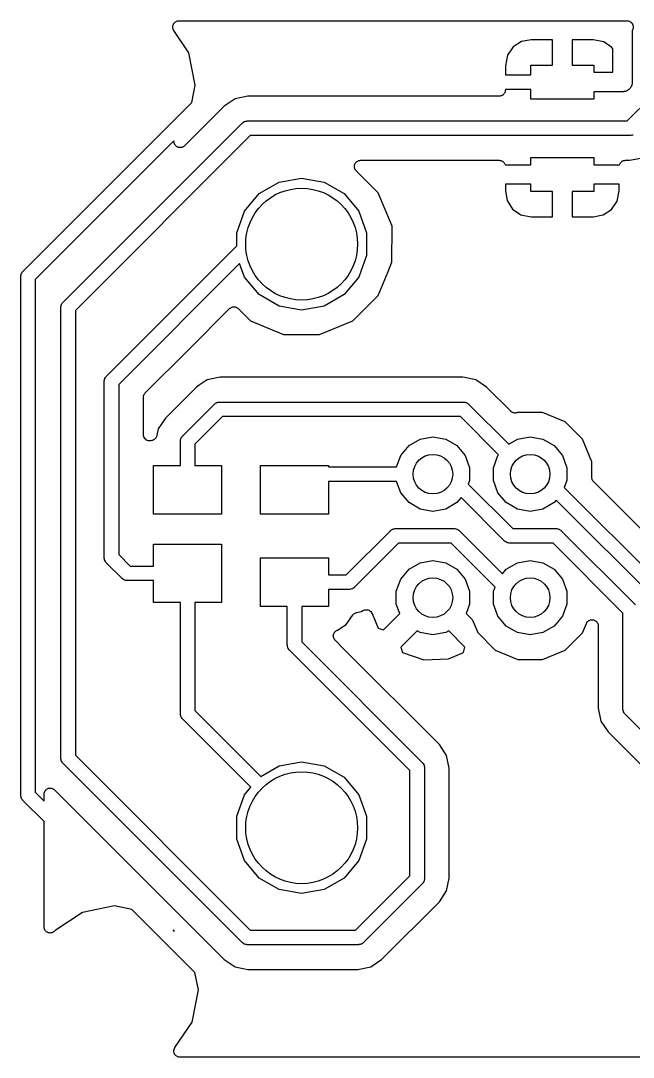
# Model space of a CAD drawing. Extents: x 3.5 to 43, y -206.8 to -184.6.
# Drawn here: x 3.52 to 16.12, y -206.37 to -185.05 of the extents above; entities that cross this region are included whole.
import ezdxf

# ---------------------------------------------------------------- set-up
doc = ezdxf.new("R2010")
doc.units = 0
doc.header["$MEASUREMENT"] = 0
doc.layers.add('BLACK', color=7, linetype='CONTINUOUS')

msp = doc.modelspace()

# ---------------------------------------------------------------- linework, layer by layer
at = {"layer": 'Black'}
for p, q in [((6.64792, -185.166), (6.6491, -185.162)), ((6.6491, -185.184), (6.64792, -185.166)), ((6.6491, -185.158), (6.65524, -185.141)), ((6.6491, -185.162), (6.6491, -185.158)), ((6.6491, -185.202), (6.6491, -185.184)), ((6.65053, -185.206), (6.6491, -185.202)), ((6.65081, -185.21), (6.65053, -185.206)), ((6.65524, -185.141), (6.66026, -185.124)), ((6.66026, -185.124), (6.66275, -185.12)), ((6.66275, -185.12), (6.66418, -185.117)), ((6.66418, -185.117), (6.67573, -185.103)), ((6.67573, -185.103), (6.68635, -185.088)), ((6.68635, -185.088), (6.68984, -185.086)), ((6.68984, -185.086), (6.69253, -185.083)), ((6.69253, -185.083), (6.70808, -185.074)), ((6.70808, -185.074), (6.72302, -185.064)), ((6.72302, -185.064), (6.7271, -185.063)), ((6.7271, -185.063), (6.73073, -185.061)), ((6.73073, -185.061), (6.74842, -185.058)), ((6.74842, -185.058), (6.76586, -185.053)), ((6.76586, -185.053), (6.77003, -185.054)), ((6.77003, -185.054), (6.77417, -185.053)), ((6.77417, -185.053), (15.9877, -185.053)), ((15.9877, -185.053), (15.9918, -185.054)), ((15.9918, -185.054), (15.996, -185.053)), ((15.996, -185.053), (16.0134, -185.058)), ((16.0134, -185.058), (16.0311, -185.061)), ((16.0311, -185.061), (16.0347, -185.063)), ((16.0347, -185.063), (16.0388, -185.064)), ((16.0388, -185.064), (16.0537, -185.074)), ((16.0537, -185.074), (16.0693, -185.083)), ((16.0693, -185.083), (16.072, -185.086)), ((16.072, -185.086), (16.0755, -185.088)), ((16.0755, -185.088), (16.0861, -185.103)), ((16.0861, -185.103), (16.0976, -185.117)), ((16.0976, -185.117), (16.0991, -185.12)), ((16.0991, -185.12), (16.1016, -185.124)), ((16.1016, -185.124), (16.1066, -185.141)), ((16.1066, -185.141), (16.1127, -185.158)), ((16.1113, -185.206), (16.111, -185.21)), ((16.1127, -185.202), (16.1113, -185.206)), ((16.1127, -185.158), (16.1127, -185.162)), ((16.1127, -185.162), (16.1139, -185.166)), ((16.1139, -185.166), (16.1127, -185.184)), ((16.1127, -185.184), (16.1127, -185.202)), ((6.65804, -185.227), (6.65081, -185.21)), ((6.66418, -185.244), (6.65804, -185.227)), ((6.66688, -185.247), (6.66418, -185.244)), ((6.66857, -185.251), (6.66688, -185.247)), ((6.97875, -185.715), (6.66857, -185.251)), ((16.0932, -185.251), (16.0918, -185.253)), ((16.0918, -185.253), (16.0953, -185.273)), ((16.0949, -185.247), (16.0932, -185.251)), ((16.0976, -185.244), (16.0949, -185.247)), ((16.0953, -185.273), (16.0953, -186.314)), ((16.1038, -185.227), (16.0976, -185.244)), ((16.111, -185.21), (16.1038, -185.227)), ((13.6447, -185.593), (13.5287, -185.763)), ((13.8183, -185.481), (13.6447, -185.593)), ((14.0176, -185.444), (13.8183, -185.481)), ((14.4558, -185.444), (14.0176, -185.444)), ((14.4558, -185.964), (14.4558, -185.444)), ((14.8558, -185.444), (14.8558, -185.964)), ((15.2931, -185.444), (14.8558, -185.444)), ((15.5073, -185.487), (15.2931, -185.444)), ((15.677, -185.603), (15.5073, -185.487)), ((15.6953, -185.631), (15.677, -185.603)), ((15.6953, -186.114), (15.6953, -185.631)), ((7.11007, -186.375), (6.97875, -185.715)), ((13.5287, -185.763), (13.4854, -185.977)), ((13.4854, -185.977), (13.4854, -186.164)), ((14.0058, -186.164), (14.0058, -185.964)), ((14.0058, -185.964), (14.4558, -185.964)), ((14.8558, -185.964), (15.3058, -185.964)), ((15.3058, -185.964), (15.3058, -186.114)), ((13.4854, -186.164), (14.0058, -186.164)), ((15.3058, -186.114), (15.6953, -186.114)), ((7.03929, -186.731), (7.11007, -186.375)), ((13.4854, -186.479), (13.4834, -186.49)), ((14.0058, -186.464), (13.4854, -186.464)), ((13.4854, -186.464), (13.4854, -186.479)), ((14.0058, -186.664), (14.0058, -186.464)), ((15.9953, -186.487), (15.9871, -186.49)), ((16.0087, -186.476), (15.9953, -186.487)), ((16.0238, -186.467), (16.0087, -186.476)), ((16.0295, -186.461), (16.0238, -186.467)), ((16.0367, -186.455), (16.0295, -186.461)), ((16.0418, -186.448), (16.0367, -186.455)), ((16.0367, -186.455), (16.0367, -186.455)), ((16.0485, -186.443), (16.0418, -186.448)), ((16.0573, -186.427), (16.0485, -186.443)), ((16.0685, -186.414), (16.0573, -186.427)), ((16.0715, -186.406), (16.0685, -186.414)), ((16.0766, -186.399), (16.0715, -186.406)), ((16.0789, -186.39), (16.0766, -186.399)), ((16.0833, -186.382), (16.0789, -186.39)), ((16.0863, -186.365), (16.0833, -186.382)), ((16.0922, -186.349), (16.0863, -186.365)), ((16.0946, -186.331), (16.0922, -186.34)), ((16.0922, -186.34), (16.0922, -186.349)), ((16.0953, -186.314), (16.0938, -186.323)), ((16.0938, -186.323), (16.0946, -186.331)), ((7.92795, -186.658), (7.70468, -186.808)), ((8.19131, -186.606), (7.92795, -186.658)), ((13.3584, -186.606), (8.19131, -186.606)), ((13.3693, -186.604), (13.3584, -186.606)), ((13.3804, -186.604), (13.3693, -186.604)), ((13.3909, -186.6), (13.3804, -186.604)), ((13.4018, -186.598), (13.3909, -186.6)), ((13.4114, -186.593), (13.4018, -186.598)), ((13.4219, -186.589), (13.4114, -186.593)), ((13.4304, -186.582), (13.4219, -186.589)), ((13.44, -186.576), (13.4304, -186.582)), ((13.4471, -186.568), (13.44, -186.576)), ((13.4556, -186.561), (13.4471, -186.568)), ((13.4612, -186.551), (13.4556, -186.561)), ((13.4683, -186.543), (13.4612, -186.551)), ((13.4721, -186.532), (13.4683, -186.543)), ((13.4777, -186.522), (13.4721, -186.532)), ((13.4796, -186.512), (13.4777, -186.522)), ((13.4834, -186.501), (13.4796, -186.512)), ((13.4834, -186.49), (13.4834, -186.501)), ((15.3058, -186.664), (14.0058, -186.664)), ((15.8953, -186.514), (15.3058, -186.514)), ((15.3058, -186.514), (15.3058, -186.664)), ((15.9039, -186.513), (15.8953, -186.514)), ((15.9127, -186.513), (15.9039, -186.513)), ((15.9214, -186.511), (15.9127, -186.513)), ((15.93, -186.511), (15.9214, -186.511)), ((15.9463, -186.505), (15.93, -186.511)), ((15.9637, -186.502), (15.9463, -186.505)), ((15.9713, -186.498), (15.9637, -186.502)), ((15.9798, -186.495), (15.9713, -186.498)), ((15.9871, -186.49), (15.9798, -186.495)), ((15.9907, -187.114), (16.4743, -186.63)), ((3.56423, -190.206), (7.03929, -186.731)), ((7.70468, -186.808), (6.88718, -187.625)), ((8.09935, -187.139), (8.11541, -187.128)), ((8.11541, -187.128), (8.12178, -187.126)), ((8.12178, -187.126), (8.1275, -187.123)), ((8.1275, -187.123), (8.14679, -187.12)), ((8.14679, -187.12), (8.16573, -187.115)), ((8.16573, -187.115), (8.1723, -187.115)), ((8.1723, -187.115), (8.1788, -187.114)), ((8.1788, -187.114), (15.9907, -187.114)), ((4.38973, -190.841), (8.07273, -187.158)), ((8.07273, -187.158), (8.07814, -187.154)), ((8.07814, -187.154), (8.08238, -187.149)), ((8.08238, -187.149), (8.09935, -187.139)), ((6.67109, -187.523), (3.8203, -190.374)), ((8.24093, -187.414), (4.6458, -191.009)), ((6.67086, -187.524), (6.67109, -187.523)), ((6.67195, -187.537), (6.67086, -187.524)), ((6.67113, -187.549), (6.67195, -187.537)), ((6.67386, -187.558), (6.67113, -187.549)), ((16.0528, -187.414), (8.24093, -187.414)), ((16.0593, -187.413), (16.0528, -187.414)), ((16.0659, -187.413), (16.0593, -187.413)), ((16.0848, -187.408), (16.0659, -187.413)), ((16.1041, -187.405), (16.0848, -187.408)), ((16.1098, -187.402), (16.1041, -187.405)), ((16.1162, -187.4), (16.1098, -187.402)), ((6.67471, -187.568), (6.67386, -187.558)), ((6.67998, -187.579), (6.67471, -187.568)), ((6.68347, -187.591), (6.67998, -187.579)), ((6.68923, -187.599), (6.68347, -187.591)), ((6.69335, -187.608), (6.68923, -187.599)), ((6.70217, -187.617), (6.69335, -187.608)), ((6.70956, -187.627), (6.70217, -187.617)), ((6.71765, -187.632), (6.70956, -187.627)), ((6.72453, -187.639), (6.71765, -187.632)), ((6.73584, -187.645), (6.72453, -187.639)), ((6.74623, -187.652), (6.73584, -187.645)), ((6.75569, -187.654), (6.74623, -187.652)), ((6.76451, -187.658), (6.75569, -187.654)), ((6.77694, -187.659), (6.76451, -187.658)), ((6.78907, -187.662), (6.77694, -187.659)), ((6.79875, -187.661), (6.78907, -187.662)), ((6.80845, -187.662), (6.79875, -187.661)), ((6.8205, -187.659), (6.80845, -187.662)), ((6.83292, -187.657), (6.8205, -187.659)), ((6.84165, -187.653), (6.83292, -187.657)), ((6.85105, -187.65), (6.84165, -187.653)), ((6.86128, -187.643), (6.85105, -187.65)), ((6.87247, -187.638), (6.86128, -187.643)), ((6.87921, -187.631), (6.87247, -187.638)), ((6.88718, -187.625), (6.87921, -187.631)), ((10.4001, -187.981), (10.4025, -187.976)), ((10.4025, -187.976), (10.4142, -187.964)), ((10.4142, -187.964), (10.4248, -187.952)), ((10.4248, -187.952), (10.4297, -187.949)), ((10.4297, -187.949), (10.4337, -187.945)), ((10.4337, -187.945), (10.4487, -187.938)), ((10.4487, -187.938), (10.463, -187.93)), ((10.463, -187.93), (10.4686, -187.929)), ((10.4686, -187.929), (10.4737, -187.926)), ((10.4737, -187.926), (10.4902, -187.925)), ((10.4902, -187.925), (10.5064, -187.922)), ((10.5064, -187.922), (13.3584, -187.922)), ((13.3584, -187.922), (13.3693, -187.924)), ((13.3693, -187.924), (13.3804, -187.924)), ((13.3804, -187.924), (13.3909, -187.928)), ((13.3909, -187.928), (13.4018, -187.93)), ((13.4018, -187.93), (13.4114, -187.935)), ((13.4114, -187.935), (13.4219, -187.939)), ((13.4219, -187.939), (13.4304, -187.946)), ((13.4304, -187.946), (13.44, -187.952)), ((13.44, -187.952), (13.4471, -187.96)), ((13.4471, -187.96), (13.4556, -187.967)), ((13.4556, -187.967), (13.4612, -187.977)), ((13.4612, -187.977), (13.4683, -187.986)), ((14.0058, -188.014), (14.0058, -187.864)), ((14.0058, -187.864), (15.3058, -187.864)), ((15.3058, -187.864), (15.3058, -188.014)), ((15.8433, -187.986), (15.8504, -187.977)), ((15.8504, -187.977), (15.856, -187.967)), ((15.856, -187.967), (15.8645, -187.96)), ((15.8645, -187.96), (15.8716, -187.952)), ((15.8716, -187.952), (15.8812, -187.946)), ((15.8812, -187.946), (15.8897, -187.939)), ((15.8897, -187.939), (15.9002, -187.935)), ((15.9002, -187.935), (15.9098, -187.93)), ((15.9098, -187.93), (15.9207, -187.928)), ((15.9207, -187.928), (15.9312, -187.924)), ((15.9312, -187.924), (15.9423, -187.924)), ((15.9423, -187.924), (15.9532, -187.922)), ((15.9532, -187.922), (16.0403, -187.922)), ((16.0403, -187.922), (16.3037, -187.87)), ((10.3799, -188.06), (10.3814, -188.044)), ((10.3814, -188.065), (10.3799, -188.06)), ((10.3814, -188.027), (10.3833, -188.022)), ((10.3814, -188.044), (10.3814, -188.027)), ((10.3814, -188.071), (10.3814, -188.065)), ((10.387, -188.087), (10.3814, -188.071)), ((10.3833, -188.022), (10.3838, -188.016)), ((10.3838, -188.016), (10.3908, -188.001)), ((10.3913, -188.103), (10.387, -188.087)), ((10.3908, -188.001), (10.3965, -187.986)), ((10.3945, -188.107), (10.3913, -188.103)), ((10.3965, -188.113), (10.3945, -188.107)), ((10.3965, -187.986), (10.4001, -187.981)), ((10.4071, -188.125), (10.3965, -188.113)), ((10.4166, -188.139), (10.4071, -188.125)), ((10.8725, -188.595), (10.4166, -188.139)), ((13.4683, -187.986), (13.4721, -187.996)), ((13.4721, -187.996), (13.4777, -188.006)), ((13.4777, -188.006), (13.4792, -188.014)), ((13.4792, -188.014), (14.0058, -188.014)), ((15.3058, -188.014), (15.8324, -188.014)), ((15.8324, -188.014), (15.8339, -188.006)), ((15.8339, -188.006), (15.8395, -187.996)), ((15.8395, -187.996), (15.8433, -187.986)), ((8.42531, -188.608), (8.83291, -188.373)), ((8.83291, -188.373), (9.2964, -188.291)), ((9.2964, -188.291), (9.75989, -188.373)), ((9.75989, -188.373), (10.1675, -188.608)), ((8.12279, -188.969), (8.42531, -188.608)), ((10.1675, -188.608), (10.47, -188.969)), ((11.1547, -189.279), (10.8725, -188.595)), ((13.4854, -188.414), (13.4854, -188.552)), ((14.0058, -188.414), (13.4854, -188.414)), ((13.4854, -188.552), (13.5229, -188.751)), ((14.0058, -188.564), (14.0058, -188.414)), ((14.4558, -188.564), (14.0058, -188.564)), ((14.4558, -189.084), (14.4558, -188.564)), ((15.3058, -188.564), (14.8558, -188.564)), ((14.8558, -188.564), (14.8558, -189.084)), ((15.3058, -188.414), (15.3058, -188.564)), ((15.8262, -188.414), (15.3058, -188.414)), ((15.7829, -188.766), (15.8262, -188.551)), ((15.8262, -188.551), (15.8262, -188.414)), ((13.5229, -188.751), (13.6346, -188.925)), ((15.6669, -188.935), (15.7829, -188.766)), ((7.96182, -189.411), (8.12279, -188.969)), ((10.47, -188.969), (10.631, -189.411)), ((13.6346, -188.925), (13.8043, -189.041)), ((13.8043, -189.041), (14.0185, -189.084)), ((15.4933, -189.047), (15.6669, -188.935)), ((14.0185, -189.084), (14.4558, -189.084)), ((14.8558, -189.084), (15.294, -189.084)), ((15.294, -189.084), (15.457, -189.054)), ((15.457, -189.054), (15.4933, -189.047)), ((15.457, -189.054), (15.457, -189.054)), ((7.96182, -189.682), (7.96182, -189.411)), ((10.631, -189.411), (10.631, -189.882)), ((11.1541, -190.018), (11.1547, -189.279)), ((5.27873, -192.365), (7.96182, -189.682)), ((10.631, -189.882), (10.47, -190.324)), ((8.02167, -190.046), (5.5348, -192.533)), ((8.12279, -190.324), (8.02167, -190.046)), ((11.0743, -190.21), (11.1541, -190.018)), ((3.5203, -190.312), (3.52145, -190.306)), ((3.5203, -200.98), (3.5203, -190.312)), ((3.52087, -190.299), (3.52594, -190.28)), ((3.52145, -190.306), (3.52087, -190.299)), ((3.52594, -190.28), (3.52935, -190.261)), ((3.52935, -190.261), (3.53265, -190.255)), ((3.53265, -190.255), (3.53435, -190.249)), ((3.53435, -190.249), (3.54559, -190.233)), ((3.54559, -190.233), (3.55539, -190.216)), ((3.55539, -190.216), (3.56045, -190.211)), ((3.56045, -190.211), (3.56423, -190.206)), ((8.42531, -190.685), (8.12279, -190.324)), ((10.47, -190.324), (10.1675, -190.685)), ((10.8706, -190.7), (11.0743, -190.21)), ((3.8203, -190.374), (3.8203, -200.918)), ((8.83291, -190.92), (8.42531, -190.685)), ((10.1675, -190.685), (9.75989, -190.92)), ((10.4692, -191.101), (10.8706, -190.7)), ((4.3458, -190.947), (4.34695, -190.941)), ((4.3458, -200.218), (4.3458, -190.947)), ((4.34637, -190.934), (4.35144, -190.915)), ((4.34695, -190.941), (4.34637, -190.934)), ((4.35144, -190.915), (4.35485, -190.896)), ((4.35485, -190.896), (4.35815, -190.89)), ((4.35815, -190.89), (4.35985, -190.884)), ((4.35985, -190.884), (4.37109, -190.868)), ((4.37109, -190.868), (4.38089, -190.851)), ((4.38089, -190.851), (4.38595, -190.846)), ((4.38595, -190.846), (4.38973, -190.841)), ((7.82363, -190.965), (7.83154, -190.958)), ((7.83154, -190.958), (7.84157, -190.953)), ((7.84157, -190.953), (7.85062, -190.947)), ((7.85062, -190.947), (7.86141, -190.944)), ((7.86141, -190.944), (7.87153, -190.939)), ((7.87153, -190.939), (7.88254, -190.938)), ((7.88254, -190.938), (7.89322, -190.935)), ((7.89322, -190.935), (7.90435, -190.936)), ((7.90435, -190.936), (7.91547, -190.935)), ((7.91547, -190.935), (7.92615, -190.938)), ((7.92615, -190.938), (7.93716, -190.939)), ((7.93716, -190.939), (7.94728, -190.944)), ((7.94728, -190.944), (7.95807, -190.947)), ((7.95807, -190.947), (7.96712, -190.953)), ((7.96712, -190.953), (7.97714, -190.958)), ((7.97714, -190.958), (7.98503, -190.966)), ((9.2964, -191.002), (8.83291, -190.92)), ((9.75989, -190.92), (9.2964, -191.002)), ((4.6458, -191.009), (4.6458, -200.156)), ((6.96708, -191.819), (7.81449, -190.972)), ((7.81449, -190.972), (7.82363, -190.965)), ((7.98503, -190.966), (7.99417, -190.972)), ((7.99417, -190.972), (8.24255, -191.221)), ((10.3475, -191.223), (10.4692, -191.101)), ((8.24255, -191.221), (8.9252, -191.504)), ((9.66436, -191.505), (10.3475, -191.223)), ((8.9252, -191.504), (9.66436, -191.505)), ((6.08, -192.706), (6.96707, -191.819)), ((6.96707, -191.819), (6.96708, -191.819)), ((5.23537, -192.458), (5.24044, -192.439)), ((5.24044, -192.439), (5.24385, -192.42)), ((5.24385, -192.42), (5.24715, -192.414)), ((5.24715, -192.414), (5.24885, -192.408)), ((5.24885, -192.408), (5.26009, -192.392)), ((5.26009, -192.392), (5.26989, -192.375)), ((5.26989, -192.375), (5.27495, -192.37)), ((5.27495, -192.37), (5.27873, -192.365)), ((7.35645, -192.437), (7.19159, -192.547)), ((7.61981, -192.385), (7.35645, -192.437)), ((12.6113, -192.385), (7.61981, -192.385)), ((12.8747, -192.437), (12.6113, -192.385)), ((13.0979, -192.586), (12.8747, -192.437)), ((5.2348, -192.471), (5.23595, -192.465)), ((5.2348, -196.091), (5.2348, -192.471)), ((5.23595, -192.465), (5.23537, -192.458)), ((5.5348, -192.533), (5.5348, -196.028)), ((7.13318, -192.586), (6.49555, -193.224)), ((7.19159, -192.547), (7.13318, -192.586)), ((13.5946, -193.083), (13.0979, -192.586)), ((6.0428, -192.796), (6.04377, -192.791)), ((6.0428, -193.564), (6.0428, -192.796)), ((6.04328, -192.785), (6.04758, -192.769)), ((6.04377, -192.791), (6.04328, -192.785)), ((6.04758, -192.769), (6.05046, -192.753)), ((6.05046, -192.753), (6.05325, -192.748)), ((6.05325, -192.748), (6.0547, -192.743)), ((6.0547, -192.743), (6.06421, -192.729)), ((6.06421, -192.729), (6.07251, -192.715)), ((6.07251, -192.715), (6.07679, -192.711)), ((6.07679, -192.711), (6.08, -192.706)), ((6.84591, -193.592), (7.50123, -192.936)), ((7.50123, -192.936), (7.50664, -192.933)), ((7.50664, -192.933), (7.51088, -192.928)), ((7.51088, -192.928), (7.52785, -192.918)), ((7.52785, -192.918), (7.54391, -192.907)), ((7.54391, -192.907), (7.55028, -192.905)), ((7.55028, -192.905), (7.556, -192.902)), ((7.556, -192.902), (7.5753, -192.898)), ((7.5753, -192.898), (7.59423, -192.893)), ((7.59423, -192.893), (7.6008, -192.894)), ((7.6008, -192.894), (7.6073, -192.893)), ((7.6073, -192.893), (12.6238, -192.893)), ((12.6238, -192.893), (12.6303, -192.894)), ((12.6303, -192.894), (12.6369, -192.893)), ((12.6369, -192.893), (12.6558, -192.898)), ((12.6558, -192.898), (12.6751, -192.902)), ((12.6751, -192.902), (12.6808, -192.905)), ((12.6808, -192.905), (12.6872, -192.907)), ((12.6872, -192.907), (12.7032, -192.918)), ((12.7032, -192.918), (12.7202, -192.928)), ((12.7202, -192.928), (12.7245, -192.933)), ((12.7245, -192.933), (12.7299, -192.936)), ((12.7299, -192.936), (13.5543, -193.761)), ((13.6014, -193.088), (13.5946, -193.083)), ((13.607, -193.094), (13.6014, -193.088)), ((13.6193, -193.1), (13.607, -193.094)), ((6.49555, -193.224), (6.34637, -193.447)), ((7.66943, -193.193), (7.10198, -193.76)), ((12.5617, -193.193), (7.66943, -193.193)), ((13.3465, -193.977), (12.5617, -193.193)), ((13.6307, -193.108), (13.6193, -193.1)), ((13.6387, -193.11), (13.6307, -193.108)), ((13.6461, -193.114), (13.6387, -193.11)), ((13.6599, -193.116), (13.6461, -193.114)), ((13.6733, -193.12), (13.6599, -193.116)), ((13.6816, -193.119), (13.6733, -193.12)), ((13.6898, -193.12), (13.6816, -193.119)), ((13.7034, -193.117), (13.6898, -193.12)), ((13.7173, -193.116), (13.7034, -193.117)), ((13.7248, -193.112), (13.7173, -193.116)), ((13.7329, -193.11), (13.7248, -193.112)), ((13.7439, -193.106), (13.7329, -193.11)), ((14.2491, -193.106), (13.7439, -193.106)), ((14.2493, -193.106), (14.2491, -193.106)), ((14.7157, -193.3), (14.2493, -193.106)), ((14.2493, -193.106), (14.2493, -193.106)), ((15.0727, -193.658), (14.7157, -193.3)), ((6.34637, -193.447), (6.32081, -193.576)), ((6.04293, -193.564), (6.0428, -193.564)), ((6.04281, -193.565), (6.04293, -193.564)), ((6.04676, -193.586), (6.04281, -193.565)), ((6.05046, -193.607), (6.04676, -193.586)), ((6.05083, -193.608), (6.05046, -193.607)), ((6.05096, -193.609), (6.05083, -193.608)), ((6.06183, -193.627), (6.05096, -193.609)), ((6.07251, -193.645), (6.06183, -193.627)), ((6.07308, -193.646), (6.07251, -193.645)), ((6.07346, -193.647), (6.07308, -193.646)), ((6.08995, -193.66), (6.07346, -193.647)), ((6.1063, -193.674), (6.08995, -193.66)), ((6.10699, -193.674), (6.1063, -193.674)), ((6.10757, -193.674), (6.10699, -193.674)), ((6.1277, -193.682), (6.10757, -193.674)), ((6.14775, -193.689), (6.1277, -193.682)), ((6.14849, -193.689), (6.14775, -193.689)), ((6.14918, -193.689), (6.14849, -193.689)), ((6.17049, -193.689), (6.14918, -193.689)), ((6.19185, -193.689), (6.17049, -193.689)), ((6.19255, -193.689), (6.19185, -193.689)), ((6.19328, -193.689), (6.19255, -193.689)), ((6.21807, -193.684), (6.19328, -193.689)), ((6.2265, -193.681), (6.21807, -193.684)), ((6.23542, -193.679), (6.2265, -193.681)), ((6.24699, -193.673), (6.23542, -193.679)), ((6.25934, -193.668), (6.24699, -193.673)), ((6.26618, -193.662), (6.25934, -193.668)), ((6.27408, -193.658), (6.26618, -193.662)), ((6.28278, -193.648), (6.27408, -193.658)), ((6.2928, -193.64), (6.28278, -193.648)), ((6.29722, -193.632), (6.2928, -193.64)), ((6.30316, -193.625), (6.29722, -193.632)), ((6.30794, -193.613), (6.30316, -193.625)), ((6.31441, -193.601), (6.30794, -193.613)), ((6.31588, -193.592), (6.31441, -193.601)), ((6.31914, -193.584), (6.31588, -193.592)), ((6.32081, -193.576), (6.31914, -193.584)), ((6.32081, -193.576), (6.32081, -193.576)), ((6.80198, -193.698), (6.80313, -193.691)), ((6.80198, -194.196), (6.80198, -193.698)), ((6.80255, -193.685), (6.80762, -193.666)), ((6.80313, -193.691), (6.80255, -193.685)), ((6.80762, -193.666), (6.81103, -193.647)), ((6.81103, -193.647), (6.81433, -193.641)), ((6.81433, -193.641), (6.81603, -193.634)), ((6.81603, -193.634), (6.82727, -193.618)), ((6.82727, -193.618), (6.83707, -193.601)), ((6.83707, -193.601), (6.84213, -193.597)), ((6.84213, -193.597), (6.84591, -193.592)), ((11.5047, -193.79), (11.7348, -193.657)), ((11.7348, -193.657), (11.9964, -193.611)), ((11.9964, -193.611), (12.258, -193.657)), ((12.258, -193.657), (12.4881, -193.79)), ((13.5543, -193.761), (13.7338, -193.657)), ((13.7338, -193.657), (13.9954, -193.611)), ((13.9954, -193.611), (14.257, -193.657)), ((14.257, -193.657), (14.4871, -193.79)), ((15.2656, -194.125), (15.0727, -193.658)), ((7.10198, -193.76), (7.10198, -194.196)), ((11.334, -193.994), (11.5047, -193.79)), ((12.4881, -193.79), (12.6589, -193.994)), ((14.4871, -193.79), (14.6578, -193.994)), ((11.2494, -194.226), (11.334, -193.994)), ((12.6589, -193.994), (12.7497, -194.243)), ((13.2421, -194.243), (13.333, -193.994)), ((13.333, -193.994), (13.3465, -193.977)), ((14.6578, -193.994), (14.7487, -194.243)), ((15.2653, -194.447), (15.2656, -194.125)), ((6.25221, -195.196), (6.25221, -194.196)), ((6.25221, -194.196), (6.80198, -194.196)), ((7.10198, -194.196), (7.65175, -194.196)), ((7.65175, -194.196), (7.65175, -195.196)), ((8.45185, -195.196), (8.45185, -194.196)), ((8.45185, -194.196), (9.85139, -194.196)), ((9.85139, -194.196), (9.85139, -194.226)), ((9.85139, -194.226), (11.2494, -194.226)), ((12.7497, -194.243), (12.7497, -194.509)), ((13.2421, -194.509), (13.2421, -194.243)), ((14.7487, -194.243), (14.7487, -194.509)), ((11.2494, -194.526), (9.85139, -194.526)), ((9.85139, -194.526), (9.85139, -195.196)), ((11.334, -194.758), (11.2494, -194.526)), ((12.7497, -194.509), (12.7234, -194.581)), ((12.7234, -194.581), (13.6384, -195.496)), ((13.333, -194.758), (13.2421, -194.509)), ((14.7487, -194.509), (14.6973, -194.65)), ((15.2663, -194.452), (15.2653, -194.447)), ((15.2658, -194.458), (15.2663, -194.452)), ((15.2701, -194.474), (15.2658, -194.458)), ((15.273, -194.49), (15.2701, -194.474)), ((15.2758, -194.495), (15.273, -194.49)), ((15.2772, -194.501), (15.2758, -194.495)), ((15.2867, -194.514), (15.2772, -194.501)), ((15.295, -194.528), (15.2867, -194.514)), ((15.2993, -194.532), (15.295, -194.528)), ((15.3025, -194.537), (15.2993, -194.532)), ((17.3982, -196.632), (15.3025, -194.537)), ((11.5047, -194.962), (11.334, -194.758)), ((13.5037, -194.962), (13.333, -194.758)), ((14.6973, -194.65), (17.0479, -197)), ((11.7348, -195.095), (11.5047, -194.962)), ((12.4881, -194.962), (12.258, -195.095)), ((12.5757, -194.858), (12.4881, -194.962)), ((13.4702, -195.752), (12.5757, -194.858)), ((13.7338, -195.095), (13.5037, -194.962)), ((14.4871, -194.962), (14.257, -195.095)), ((14.5318, -194.909), (14.4871, -194.962)), ((16.7918, -197.169), (14.5318, -194.909)), ((7.65175, -195.196), (6.25221, -195.196)), ((9.85139, -195.196), (8.45185, -195.196)), ((11.9964, -195.141), (11.7348, -195.095)), ((12.258, -195.095), (11.9964, -195.141)), ((13.9954, -195.141), (13.7338, -195.095)), ((14.257, -195.095), (13.9954, -195.141)), ((10.2147, -196.446), (11.1207, -195.54)), ((11.1207, -195.54), (11.1261, -195.536)), ((11.1261, -195.536), (11.1304, -195.531)), ((11.1304, -195.531), (11.1474, -195.521)), ((11.1474, -195.521), (11.1634, -195.51)), ((11.1634, -195.51), (11.1698, -195.508)), ((11.1698, -195.508), (11.1755, -195.505)), ((11.1755, -195.505), (11.1948, -195.502)), ((11.1948, -195.502), (11.2137, -195.497)), ((11.2137, -195.497), (11.2203, -195.497)), ((11.2203, -195.497), (11.2268, -195.496)), ((11.2268, -195.496), (12.4333, -195.496)), ((12.4333, -195.496), (12.4398, -195.497)), ((12.4398, -195.497), (12.4464, -195.497)), ((12.4464, -195.497), (12.4653, -195.502)), ((12.4653, -195.502), (12.4846, -195.505)), ((12.4846, -195.505), (12.4903, -195.508)), ((12.4903, -195.508), (12.4967, -195.51)), ((12.4967, -195.51), (12.5127, -195.521)), ((12.5127, -195.521), (12.5297, -195.531)), ((12.5297, -195.531), (12.534, -195.536)), ((12.534, -195.536), (12.5394, -195.54)), ((12.5394, -195.54), (13.4242, -196.425)), ((13.6384, -195.496), (14.5288, -195.496)), ((14.5288, -195.496), (14.5353, -195.497)), ((14.5353, -195.497), (14.5419, -195.497)), ((14.5419, -195.497), (14.5608, -195.502)), ((14.5608, -195.502), (14.5801, -195.505)), ((14.5801, -195.505), (14.5858, -195.508)), ((14.5858, -195.508), (14.5922, -195.51)), ((14.5922, -195.51), (14.6082, -195.521)), ((14.6082, -195.521), (14.6252, -195.531)), ((14.6252, -195.531), (14.6295, -195.536)), ((14.6295, -195.536), (14.6349, -195.54)), ((14.6349, -195.54), (16.1589, -197.064)), ((6.25221, -196.266), (6.25221, -195.816)), ((6.25221, -195.816), (7.65175, -195.816)), ((7.65175, -195.816), (7.65175, -197.015)), ((11.2889, -195.796), (10.3829, -196.702)), ((12.3712, -195.796), (11.2889, -195.796)), ((13.2731, -196.698), (12.3712, -195.796)), ((13.4756, -195.756), (13.4702, -195.752)), ((13.4799, -195.761), (13.4756, -195.756)), ((13.4969, -195.771), (13.4799, -195.761)), ((13.5129, -195.782), (13.4969, -195.771)), ((13.5193, -195.784), (13.5129, -195.782)), ((13.525, -195.787), (13.5193, -195.784)), ((13.5443, -195.79), (13.525, -195.787)), ((13.5632, -195.795), (13.5443, -195.79)), ((13.5698, -195.795), (13.5632, -195.795)), ((13.5763, -195.796), (13.5698, -195.795)), ((14.4667, -195.796), (13.5763, -195.796)), ((15.9028, -197.232), (14.4667, -195.796)), ((5.5348, -196.028), (5.77205, -196.266)), ((5.23595, -196.097), (5.2348, -196.091)), ((5.23537, -196.104), (5.23595, -196.097)), ((5.24044, -196.123), (5.23537, -196.104)), ((5.24385, -196.142), (5.24044, -196.123)), ((5.24715, -196.148), (5.24385, -196.142)), ((5.24885, -196.154), (5.24715, -196.148)), ((5.26009, -196.17), (5.24885, -196.154)), ((5.26989, -196.187), (5.26009, -196.17)), ((5.27495, -196.191), (5.26989, -196.187)), ((5.27873, -196.197), (5.27495, -196.191)), ((5.60385, -196.522), (5.27873, -196.197)), ((5.77205, -196.266), (6.25221, -196.266)), ((8.45185, -197.096), (8.45185, -196.096)), ((8.45185, -196.096), (9.85139, -196.096)), ((9.85139, -196.096), (9.85139, -196.446)), ((11.5047, -196.33), (11.7348, -196.197)), ((11.7348, -196.197), (11.9964, -196.151)), ((11.9964, -196.151), (12.258, -196.197)), ((12.258, -196.197), (12.4881, -196.33)), ((13.5037, -196.33), (13.7338, -196.197)), ((13.7338, -196.197), (13.9954, -196.151)), ((13.9954, -196.151), (14.257, -196.197)), ((14.257, -196.197), (14.4871, -196.33)), ((9.85139, -196.446), (10.2147, -196.446)), ((11.334, -196.534), (11.5047, -196.33)), ((12.4881, -196.33), (12.6589, -196.534)), ((13.4242, -196.425), (13.5037, -196.33)), ((14.4871, -196.33), (14.6578, -196.534)), ((5.60926, -196.526), (5.60385, -196.522)), ((5.6135, -196.531), (5.60926, -196.526)), ((5.63047, -196.54), (5.6135, -196.531)), ((5.64653, -196.552), (5.63047, -196.54)), ((5.6529, -196.553), (5.64653, -196.552)), ((5.65862, -196.557), (5.6529, -196.553)), ((5.67792, -196.56), (5.65862, -196.557)), ((5.69685, -196.565), (5.67792, -196.56)), ((5.70342, -196.565), (5.69685, -196.565)), ((5.70992, -196.566), (5.70342, -196.565)), ((6.25221, -196.566), (5.70992, -196.566)), ((6.25221, -197.015), (6.25221, -196.566)), ((10.3733, -196.711), (10.3563, -196.721)), ((10.3775, -196.706), (10.3733, -196.711)), ((10.3829, -196.702), (10.3775, -196.706)), ((11.2431, -196.783), (11.334, -196.534)), ((12.6589, -196.534), (12.7497, -196.783)), ((13.2421, -196.783), (13.2731, -196.698)), ((14.6578, -196.534), (14.7487, -196.783)), ((10.2768, -196.746), (9.85139, -196.746)), ((9.85139, -196.746), (9.85139, -197.096)), ((10.2833, -196.745), (10.2768, -196.746)), ((10.2899, -196.745), (10.2833, -196.745)), ((10.3088, -196.74), (10.2899, -196.745)), ((10.3281, -196.737), (10.3088, -196.74)), ((10.3339, -196.734), (10.3281, -196.737)), ((10.3402, -196.732), (10.3339, -196.734)), ((10.3563, -196.721), (10.3402, -196.732)), ((11.2431, -197.049), (11.2431, -196.783)), ((12.7497, -196.783), (12.7497, -197.049)), ((13.2421, -197.049), (13.2421, -196.783)), ((14.7487, -196.783), (14.7487, -197.049)), ((6.80198, -197.015), (6.25221, -197.015)), ((6.80198, -199.301), (6.80198, -197.015)), ((7.65175, -197.015), (7.10198, -197.015)), ((7.10198, -197.015), (7.10198, -199.239)), ((9.00162, -197.096), (8.45185, -197.096)), ((9.00162, -197.889), (9.00162, -197.096)), ((9.85139, -197.096), (9.30162, -197.096)), ((9.30162, -197.096), (9.30162, -197.827)), ((11.3128, -197.24), (11.2431, -197.049)), ((12.7497, -197.049), (12.68, -197.24)), ((13.333, -197.298), (13.2421, -197.049)), ((14.7487, -197.049), (14.6578, -197.298)), ((10.2125, -197.468), (10.3391, -197.282)), ((10.3391, -197.282), (10.3397, -197.281)), ((10.3397, -197.281), (10.3417, -197.278)), ((10.3417, -197.278), (10.343, -197.277)), ((10.343, -197.277), (10.3454, -197.274)), ((10.3454, -197.274), (10.349, -197.267)), ((10.349, -197.267), (10.3596, -197.258)), ((10.3596, -197.258), (10.3689, -197.248)), ((10.3689, -197.248), (10.3761, -197.244)), ((10.3761, -197.244), (10.3822, -197.238)), ((10.3822, -197.238), (10.3953, -197.233)), ((10.3953, -197.233), (10.4077, -197.227)), ((10.4077, -197.227), (10.4157, -197.225)), ((10.4157, -197.225), (10.4233, -197.222)), ((10.4233, -197.222), (10.5277, -197.202)), ((10.5277, -197.202), (10.5551, -197.183)), ((10.5551, -197.183), (10.5564, -197.183)), ((10.5564, -197.183), (10.5574, -197.182)), ((10.5574, -197.182), (10.5765, -197.174)), ((10.5765, -197.174), (10.5954, -197.166)), ((10.5954, -197.166), (10.5968, -197.165)), ((10.5968, -197.165), (10.5981, -197.165)), ((10.5981, -197.165), (10.6188, -197.164)), ((10.6188, -197.164), (10.6395, -197.163)), ((10.6395, -197.163), (10.6408, -197.163)), ((10.6408, -197.163), (10.6422, -197.163)), ((10.6422, -197.163), (10.6619, -197.169)), ((10.6619, -197.169), (10.6818, -197.175)), ((10.6818, -197.175), (10.6829, -197.176)), ((10.6829, -197.176), (10.6843, -197.176)), ((10.6843, -197.176), (10.7007, -197.189)), ((10.7007, -197.189), (10.7174, -197.201)), ((10.7174, -197.201), (10.7181, -197.202)), ((10.7181, -197.202), (10.7193, -197.203)), ((10.7193, -197.203), (10.7304, -197.221)), ((10.7304, -197.221), (10.7419, -197.238)), ((10.7419, -197.238), (10.7422, -197.239)), ((10.7422, -197.239), (10.743, -197.24)), ((10.743, -197.24), (10.8679, -197.542)), ((10.9793, -197.574), (11.3128, -197.24)), ((12.68, -197.24), (12.7904, -197.351)), ((12.7904, -197.351), (12.792, -197.353)), ((12.792, -197.353), (12.7943, -197.355)), ((12.7943, -197.355), (12.8046, -197.371)), ((13.5037, -197.502), (13.333, -197.298)), ((14.6578, -197.298), (14.4871, -197.502)), ((15.9028, -199.202), (15.9028, -197.232)), ((10.032, -197.584), (10.2125, -197.468)), ((10.8679, -197.542), (10.9793, -197.574)), ((12.8046, -197.371), (12.8157, -197.387)), ((12.8157, -197.387), (12.8164, -197.39)), ((12.8164, -197.39), (12.818, -197.392)), ((12.818, -197.392), (12.9181, -197.634)), ((13.7338, -197.635), (13.5037, -197.502)), ((14.4871, -197.502), (14.257, -197.635)), ((15.0714, -197.636), (15.1503, -197.446)), ((15.1503, -197.446), (15.1578, -197.435)), ((15.1578, -197.435), (15.1636, -197.422)), ((15.1636, -197.422), (15.1682, -197.418)), ((15.1682, -197.418), (15.1705, -197.414)), ((15.1705, -197.414), (15.1721, -197.412)), ((15.1721, -197.412), (15.1741, -197.409)), ((15.1741, -197.409), (15.185, -197.401)), ((15.185, -197.401), (15.1948, -197.391)), ((15.1948, -197.391), (15.2007, -197.388)), ((15.2007, -197.388), (15.2043, -197.385)), ((15.2043, -197.385), (15.2062, -197.385)), ((15.2062, -197.385), (15.2091, -197.382)), ((15.2091, -197.382), (15.2223, -197.378)), ((15.2223, -197.378), (15.2348, -197.372)), ((15.2348, -197.372), (15.2412, -197.372)), ((15.2412, -197.372), (15.2457, -197.37)), ((15.2457, -197.37), (15.2479, -197.37)), ((15.2479, -197.37), (15.2512, -197.369)), ((15.2512, -197.369), (15.2649, -197.37)), ((15.2649, -197.37), (15.2787, -197.369)), ((15.2787, -197.369), (15.2847, -197.37)), ((15.2847, -197.37), (15.2899, -197.37)), ((15.2899, -197.37), (15.292, -197.371)), ((15.292, -197.371), (15.2952, -197.371)), ((15.2952, -197.371), (15.308, -197.376)), ((15.308, -197.376), (15.3213, -197.38)), ((15.3213, -197.38), (15.3262, -197.383)), ((15.3262, -197.383), (15.3313, -197.385)), ((15.3313, -197.385), (15.3333, -197.387)), ((15.3333, -197.387), (15.336, -197.388)), ((15.336, -197.388), (15.3461, -197.397)), ((15.3461, -197.397), (15.3574, -197.405)), ((15.3574, -197.405), (15.3576, -197.405)), ((15.3576, -197.405), (15.3608, -197.41)), ((15.3608, -197.41), (15.3651, -197.414)), ((15.3651, -197.414), (15.3665, -197.416)), ((15.3665, -197.416), (15.3685, -197.418)), ((15.3685, -197.418), (15.3747, -197.43)), ((15.3747, -197.43), (15.3829, -197.442)), ((15.3829, -197.442), (15.3843, -197.447)), ((15.3843, -197.447), (15.3871, -197.452)), ((15.3871, -197.452), (15.3877, -197.455)), ((15.3877, -197.455), (15.3888, -197.457)), ((15.3888, -197.457), (15.3905, -197.47)), ((15.3905, -197.47), (15.3943, -197.484)), ((15.3943, -197.484), (15.3938, -197.49)), ((15.3938, -197.49), (15.3948, -197.495)), ((15.3948, -197.495), (15.3948, -199.19)), ((9.94772, -197.703), (9.95054, -197.686)), ((9.94862, -197.708), (9.94772, -197.703)), ((9.9482, -197.713), (9.94862, -197.708)), ((9.95268, -197.73), (9.9482, -197.713)), ((9.95054, -197.686), (9.95204, -197.669)), ((9.95204, -197.669), (9.9541, -197.665)), ((9.95588, -197.747), (9.95268, -197.73)), ((9.9541, -197.665), (9.95489, -197.66)), ((9.95489, -197.66), (9.96337, -197.645)), ((9.95836, -197.751), (9.95588, -197.747)), ((9.95961, -197.755), (9.95836, -197.751)), ((9.96954, -197.77), (9.95961, -197.755)), ((9.96337, -197.645), (9.97068, -197.629)), ((9.97837, -197.785), (9.96954, -197.77)), ((9.97068, -197.629), (9.97412, -197.626)), ((9.97412, -197.626), (9.9765, -197.621)), ((9.9765, -197.621), (9.98963, -197.61)), ((9.98963, -197.61), (10.0019, -197.598)), ((10.0019, -197.598), (10.0063, -197.596)), ((10.0063, -197.596), (10.01, -197.593)), ((10.01, -197.593), (10.0262, -197.586)), ((10.0262, -197.586), (10.032, -197.584)), ((11.6727, -197.599), (11.3385, -197.933)), ((11.7348, -197.635), (11.6727, -197.599)), ((11.9964, -197.681), (11.7348, -197.635)), ((12.258, -197.635), (11.9964, -197.681)), ((12.3201, -197.599), (12.258, -197.635)), ((12.6543, -197.933), (12.3201, -197.599)), ((12.9181, -197.634), (13.2751, -197.992)), ((13.9954, -197.681), (13.7338, -197.635)), ((14.257, -197.635), (13.9954, -197.681)), ((14.7139, -197.993), (15.0714, -197.636)), ((9.00277, -197.895), (9.00162, -197.889)), ((9.00219, -197.902), (9.00277, -197.895)), ((9.00726, -197.921), (9.00219, -197.902)), ((9.01067, -197.94), (9.00726, -197.921)), ((9.01397, -197.946), (9.01067, -197.94)), ((9.01567, -197.952), (9.01397, -197.946)), ((9.02691, -197.968), (9.01567, -197.952)), ((9.03671, -197.985), (9.02691, -197.968)), ((9.04177, -197.99), (9.03671, -197.985)), ((9.04555, -197.995), (9.04177, -197.99)), ((11.5213, -200.471), (9.04555, -197.995)), ((9.30162, -197.827), (11.7774, -200.302)), ((9.98212, -197.788), (9.97837, -197.785)), ((9.98491, -197.792), (9.98212, -197.788)), ((10.1794, -197.986), (9.98491, -197.792)), ((12.1277, -199.934), (10.1794, -197.986)), ((10.1794, -197.986), (10.1794, -197.986)), ((11.3385, -197.933), (11.3694, -198.041)), ((12.6224, -198.045), (12.6543, -197.933)), ((13.2751, -197.992), (13.7417, -198.186)), ((14.2469, -198.186), (14.7139, -197.993)), ((11.3694, -198.041), (11.8076, -198.197)), ((11.8076, -198.197), (12.3155, -198.172)), ((12.3155, -198.172), (12.6224, -198.045)), ((13.7417, -198.186), (14.2469, -198.186)), ((7.10198, -199.239), (8.45391, -200.591)), ((15.3948, -199.19), (15.4472, -199.453)), ((15.9039, -199.209), (15.9028, -199.202)), ((15.9034, -199.215), (15.9039, -199.209)), ((15.9084, -199.234), (15.9034, -199.215)), ((15.9118, -199.253), (15.9084, -199.234)), ((15.9151, -199.259), (15.9118, -199.253)), ((15.9169, -199.265), (15.9151, -199.259)), ((15.9281, -199.281), (15.9169, -199.265)), ((6.80313, -199.308), (6.80198, -199.301)), ((6.80255, -199.314), (6.80313, -199.308)), ((6.80762, -199.333), (6.80255, -199.314)), ((6.81103, -199.352), (6.80762, -199.333)), ((6.81433, -199.358), (6.81103, -199.352)), ((6.81603, -199.364), (6.81433, -199.358)), ((6.82727, -199.381), (6.81603, -199.364)), ((6.83707, -199.398), (6.82727, -199.381)), ((6.84213, -199.402), (6.83707, -199.398)), ((6.84591, -199.407), (6.84213, -199.402)), ((8.25232, -200.814), (6.84591, -199.407)), ((15.4472, -199.453), (15.5964, -199.676)), ((15.9379, -199.298), (15.9281, -199.281)), ((15.9429, -199.303), (15.9379, -199.298)), ((15.9467, -199.308), (15.9429, -199.303)), ((17.3437, -200.705), (15.9467, -199.308)), ((15.5964, -199.676), (16.9757, -201.055)), ((12.2769, -200.158), (12.1277, -199.934)), ((4.34695, -200.225), (4.3458, -200.218)), ((4.34637, -200.231), (4.34695, -200.225)), ((4.35144, -200.25), (4.34637, -200.231)), ((4.35485, -200.269), (4.35144, -200.25)), ((4.35815, -200.275), (4.35485, -200.269)), ((4.35985, -200.281), (4.35815, -200.275)), ((4.37109, -200.297), (4.35985, -200.281)), ((4.38089, -200.314), (4.37109, -200.297)), ((4.38595, -200.319), (4.38089, -200.314)), ((4.38973, -200.324), (4.38595, -200.319)), ((8.07273, -204.007), (4.38973, -200.324)), ((4.6458, -200.156), (8.24093, -203.751)), ((8.83291, -200.372), (9.2964, -200.29)), ((9.2964, -200.29), (9.75989, -200.372)), ((11.7774, -200.302), (11.7812, -200.308)), ((11.7812, -200.308), (11.7862, -200.312)), ((11.7862, -200.312), (11.796, -200.329)), ((11.796, -200.329), (11.8072, -200.345)), ((12.3293, -200.421), (12.2769, -200.158)), ((8.45391, -200.591), (8.83291, -200.372)), ((9.75989, -200.372), (10.1675, -200.607)), ((11.5213, -202.632), (11.5213, -200.471)), ((11.8072, -200.345), (11.809, -200.352)), ((11.809, -200.352), (11.8123, -200.357)), ((11.8123, -200.357), (11.8157, -200.377)), ((11.8157, -200.377), (11.8207, -200.395)), ((11.8207, -200.395), (11.8202, -200.402)), ((11.8202, -200.402), (11.8213, -200.409)), ((11.8213, -200.409), (11.8213, -202.695)), ((12.3293, -202.682), (12.3293, -200.421)), ((10.1675, -200.607), (10.47, -200.968)), ((3.52145, -200.987), (3.5203, -200.98)), ((3.8203, -200.918), (3.9993, -201.097)), ((3.9993, -200.959), (4.00218, -200.942)), ((3.9993, -201.097), (3.9993, -200.959)), ((4.00218, -200.942), (4.00363, -200.926)), ((4.00363, -200.926), (4.00599, -200.921)), ((4.00599, -200.921), (4.00696, -200.915)), ((4.00696, -200.915), (4.01526, -200.901)), ((4.01526, -200.901), (4.02227, -200.886)), ((4.02227, -200.886), (4.02622, -200.882)), ((4.02622, -200.882), (4.02901, -200.877)), ((4.02901, -200.877), (4.04172, -200.866)), ((4.04172, -200.866), (4.05345, -200.855)), ((4.05345, -200.855), (4.05852, -200.852)), ((4.05852, -200.852), (4.0628, -200.849)), ((4.0628, -200.849), (4.07839, -200.843)), ((4.07839, -200.843), (4.09343, -200.836)), ((4.09343, -200.836), (4.09899, -200.836)), ((4.09899, -200.836), (4.10425, -200.834)), ((4.10425, -200.834), (4.12085, -200.834)), ((4.12085, -200.834), (4.13737, -200.832)), ((4.13737, -200.832), (4.14276, -200.834)), ((4.14276, -200.834), (4.14835, -200.834)), ((4.14835, -200.834), (4.16395, -200.839)), ((4.16395, -200.839), (4.17997, -200.844)), ((4.17997, -200.844), (4.18455, -200.847)), ((4.18455, -200.847), (4.1898, -200.849)), ((4.1898, -200.849), (4.20251, -200.859)), ((4.20251, -200.859), (4.2161, -200.869)), ((4.2161, -200.869), (7.70468, -204.357)), ((7.96182, -201.41), (8.12279, -200.968)), ((8.12279, -200.968), (8.25232, -200.814)), ((10.47, -200.968), (10.631, -201.41)), ((3.52087, -200.993), (3.52145, -200.987)), ((3.52594, -201.012), (3.52087, -200.993)), ((3.52935, -201.031), (3.52594, -201.012)), ((3.53265, -201.037), (3.52935, -201.031)), ((3.53435, -201.043), (3.53265, -201.037)), ((3.54559, -201.059), (3.53435, -201.043)), ((3.55539, -201.076), (3.54559, -201.059)), ((3.56045, -201.081), (3.55539, -201.076)), ((3.56423, -201.086), (3.56045, -201.081)), ((3.9993, -201.521), (3.56423, -201.086)), ((3.9993, -203.685), (3.9993, -201.521)), ((7.96182, -201.881), (7.96182, -201.41)), ((10.631, -201.41), (10.631, -201.881)), ((8.12279, -202.323), (7.96182, -201.881)), ((10.631, -201.881), (10.47, -202.323)), ((8.42531, -202.684), (8.12279, -202.323)), ((10.47, -202.323), (10.1675, -202.684)), ((8.83291, -202.919), (8.42531, -202.684)), ((10.1675, -202.684), (9.75989, -202.919)), ((10.4027, -203.751), (11.5213, -202.632)), ((12.2769, -202.945), (12.3293, -202.682)), ((11.7774, -202.801), (10.5709, -204.007)), ((11.7812, -202.795), (11.7774, -202.801)), ((11.7862, -202.791), (11.7812, -202.795)), ((11.796, -202.774), (11.7862, -202.791)), ((11.8072, -202.758), (11.796, -202.774)), ((11.809, -202.752), (11.8072, -202.758)), ((11.8123, -202.746), (11.809, -202.752)), ((11.8157, -202.727), (11.8123, -202.746)), ((11.8207, -202.708), (11.8157, -202.727)), ((11.8213, -202.695), (11.8202, -202.701)), ((11.8202, -202.701), (11.8207, -202.708)), ((9.2964, -203.001), (8.83291, -202.919)), ((9.75989, -202.919), (9.2964, -203.001)), ((12.1277, -203.169), (12.2769, -202.945)), ((5.4483, -203.255), (4.78806, -203.387)), ((5.80418, -203.326), (5.4483, -203.255)), ((7.10279, -204.625), (5.80418, -203.326)), ((10.9389, -204.357), (12.1277, -203.169)), ((4.78806, -203.387), (4.22602, -203.762)), ((4.00051, -203.692), (3.9993, -203.685)), ((4.00005, -203.699), (4.00051, -203.692)), ((4.00432, -203.713), (4.00005, -203.699)), ((4.00696, -203.728), (4.00432, -203.713)), ((4.01045, -203.734), (4.00696, -203.728)), ((4.0124, -203.741), (4.01045, -203.734)), ((4.0214, -203.753), (4.0124, -203.741)), ((6.66825, -203.761), (6.65236, -203.75)), ((6.65236, -203.75), (6.67887, -203.776)), ((8.24093, -203.751), (10.4027, -203.751)), ((4.02901, -203.766), (4.0214, -203.753)), ((4.03435, -203.771), (4.02901, -203.766)), ((4.03848, -203.776), (4.03435, -203.771)), ((4.05114, -203.785), (4.03848, -203.776)), ((4.0628, -203.795), (4.05114, -203.785)), ((4.06935, -203.797), (4.0628, -203.795)), ((4.07515, -203.801), (4.06935, -203.797)), ((4.08994, -203.805), (4.07515, -203.801)), ((4.10425, -203.81), (4.08994, -203.805)), ((4.11122, -203.81), (4.10425, -203.81)), ((4.11799, -203.811), (4.11122, -203.81)), ((4.13312, -203.81), (4.11799, -203.811)), ((4.14835, -203.81), (4.13312, -203.81)), ((4.15491, -203.807), (4.14835, -203.81)), ((4.16184, -203.807), (4.15491, -203.807)), ((4.17549, -203.8), (4.16184, -203.807)), ((4.1898, -203.795), (4.17549, -203.8)), ((4.19514, -203.79), (4.1898, -203.795)), ((4.2014, -203.787), (4.19514, -203.79)), ((4.21192, -203.776), (4.2014, -203.787)), ((4.22359, -203.766), (4.21192, -203.776)), ((4.22602, -203.762), (4.22359, -203.766)), ((6.67887, -203.776), (6.66825, -203.761)), ((8.07814, -204.011), (8.07273, -204.007)), ((8.08238, -204.016), (8.07814, -204.011)), ((8.09935, -204.026), (8.08238, -204.016)), ((8.11541, -204.037), (8.09935, -204.026)), ((8.12178, -204.039), (8.11541, -204.037)), ((8.1275, -204.042), (8.12178, -204.039)), ((8.14679, -204.045), (8.1275, -204.042)), ((8.16573, -204.05), (8.14679, -204.045)), ((8.1723, -204.05), (8.16573, -204.05)), ((8.1788, -204.051), (8.1723, -204.05)), ((10.4648, -204.051), (8.1788, -204.051)), ((10.4713, -204.05), (10.4648, -204.051)), ((10.4779, -204.05), (10.4713, -204.05)), ((10.4968, -204.045), (10.4779, -204.05)), ((10.5161, -204.042), (10.4968, -204.045)), ((10.5218, -204.039), (10.5161, -204.042)), ((10.5282, -204.037), (10.5218, -204.039)), ((10.5442, -204.026), (10.5282, -204.037)), ((10.5612, -204.016), (10.5442, -204.026)), ((10.5655, -204.011), (10.5612, -204.016)), ((10.5709, -204.007), (10.5655, -204.011)), ((7.70468, -204.357), (7.92795, -204.507)), ((10.7157, -204.507), (10.9389, -204.357)), ((7.92795, -204.507), (8.19131, -204.559)), ((8.19131, -204.559), (10.4523, -204.559)), ((10.4523, -204.559), (10.7157, -204.507)), ((7.17357, -204.981), (7.10279, -204.625)), ((7.04225, -205.641), (7.17357, -204.981)), ((6.68964, -206.168), (7.04225, -205.641)), ((6.66899, -206.253), (6.67017, -206.235)), ((6.67017, -206.257), (6.66899, -206.253)), ((6.67017, -206.217), (6.6716, -206.213)), ((6.67017, -206.235), (6.67017, -206.217)), ((6.67017, -206.261), (6.67017, -206.257)), ((6.67631, -206.278), (6.67017, -206.261)), ((6.6716, -206.213), (6.67188, -206.209)), ((6.67188, -206.209), (6.67911, -206.192)), ((6.68134, -206.295), (6.67631, -206.278)), ((6.67911, -206.192), (6.68525, -206.176)), ((6.68382, -206.299), (6.68134, -206.295)), ((6.68525, -206.303), (6.68382, -206.299)), ((6.68525, -206.176), (6.68795, -206.172)), ((6.6968, -206.316), (6.68525, -206.303)), ((6.68795, -206.172), (6.68964, -206.168)), ((6.70742, -206.331), (6.6968, -206.316)), ((6.71091, -206.333), (6.70742, -206.331)), ((6.7136, -206.336), (6.71091, -206.333)), ((6.72915, -206.345), (6.7136, -206.336)), ((6.74409, -206.355), (6.72915, -206.345)), ((6.74817, -206.356), (6.74409, -206.355)), ((6.7518, -206.358), (6.74817, -206.356)), ((6.76949, -206.361), (6.7518, -206.358)), ((6.78693, -206.366), (6.76949, -206.361)), ((6.7911, -206.365), (6.78693, -206.366)), ((6.79524, -206.366), (6.7911, -206.365)), ((16.6648, -206.366), (6.79524, -206.366))]:
    msp.add_line(p, q, dxfattribs=at)
for centre, radius in [((9.2964, -189.647), 1.15062), ((11.9964, -194.376), 0.4064), ((13.9954, -194.376), 0.4064), ((11.9964, -196.916), 0.4064), ((13.9954, -196.916), 0.4064), ((9.2964, -201.646), 1.15062)]:
    msp.add_circle(centre, radius, dxfattribs=at)

doc.saveas('drawing.dxf')
